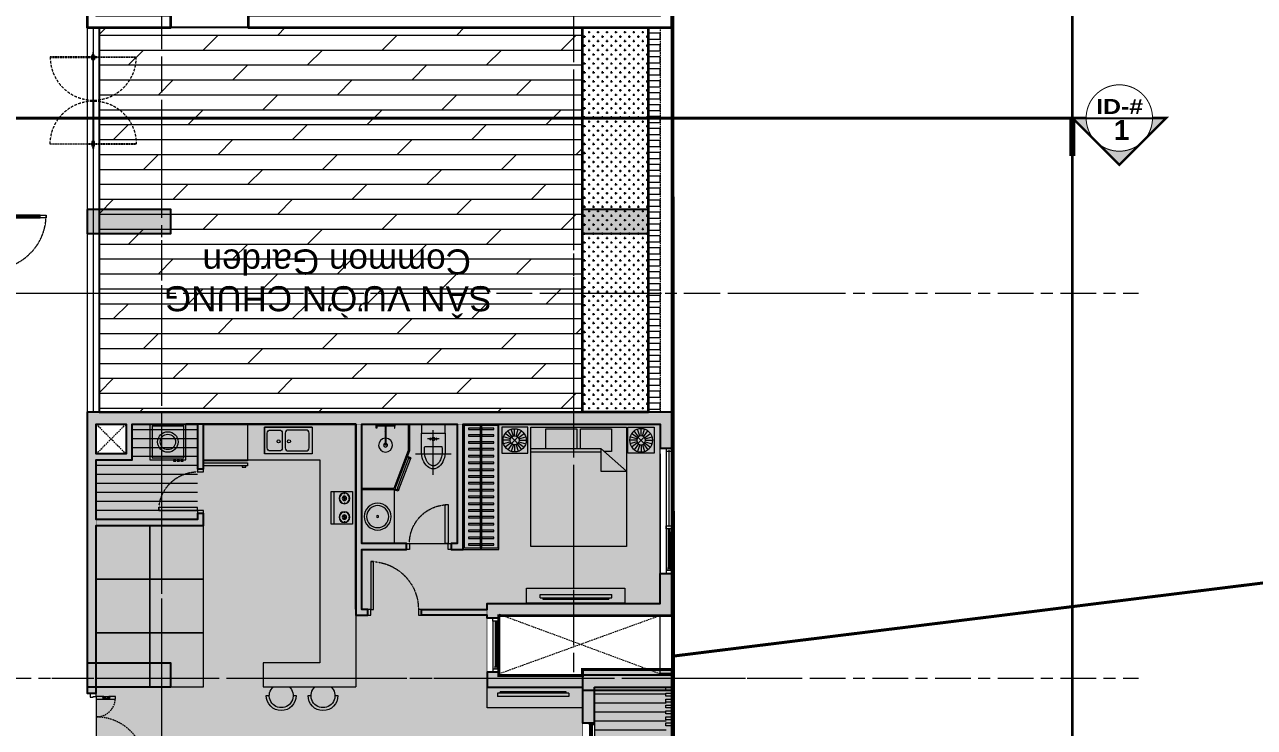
# Model space of a CAD drawing. Header units: millimetres. Extents: x -100356 to 314685, y 446 to 1273965.
# Drawn here: x 70891 to 91502, y 1105138 to 1116914 of the extents above; entities that cross this region are included whole.
import ezdxf
from ezdxf.enums import TextEntityAlignment as Align
from ezdxf.xclip import XClip

# ---------------------------------------------------------------- set-up
doc = ezdxf.new("R2010")
doc.units = ezdxf.units.MM
doc.header["$XCLIPFRAME"] = 2
for name, pattern in [('20180221 BF$0$Core - tb$0$HIDDEN', [0.375, 0.25, -0.125]), ('A1 - dp$0$DASHED2', [0.375, 0.25, -0.125]), ('A1 - dp$0$HIDDEN', [0.375, 0.25, -0.125]), ('CENTER', [2, 1.25, -0.25, 0.25, -0.25]), ('CENTER2', [28.575, 19.05, -3.175, 3.175, -3.175]), ('Core - tb$0$HIDDEN', [0.375, 0.25, -0.125]), ('Dash', [6, 3, -3]), ('DASHED', [0.75, 0.5, -0.25]), ('DASHED2', [0.375, 0.25, -0.125]), ('DASHEDX2', [1.5, 1, -0.5]), ('HIDDEN', [0.375, 0.25, -0.125]), ('Kume - Grid Line', [10.5, 6, -1.25, 2, -1.25]), ('VL2 - tb$0$DASHED2', [0.375, 0.25, -0.125]), ('VL2 - tb$0$HIDDEN', [0.375, 0.25, -0.125])]:
    doc.linetypes.add(name, pattern=pattern)
for name, color, linetype, lineweight in [('$0$TUONG 2', 2, 'Continuous', 35), ('20180221 BF$0$TUONG 2', 2, 'Continuous', 25), ('@ color hatch', 7, 'Continuous', 13), ('A-_ANOT----_D', 7, 'Continuous', 5), ('A.Axis', 251, 'CENTER2', 13), ('A1 - dp$0$A.Door', 4, 'Continuous', 13), ('A1 - dp$0$A.HACH 250', 250, 'Continuous', 5), ('A1 - dp$0$A.Thin', 8, 'Continuous', 13), ('A1 - dp$0$CUA', 5, 'Continuous', 9), ('A1 - dp$0$FURNITURE', 8, 'Continuous', 5), ('A1 - dp$0$TUONG 2', 2, 'Continuous', 25), ('A2 - dp$0$FURNITURE', 8, 'Continuous', 5), ('Core - tb$0$CUA', 5, 'Continuous', 9), ('CUA DI', 25, 'Continuous', 9), ('GJ', 1, 'Continuous', 13), ('Hatch-wall', 251, 'Continuous', 5), ('KÍNH', 150, 'Continuous', 9), ('LC.HA', 250, 'Continuous', 9), ('LGI', 250, 'CENTER', 9), ('TEXT', 6, 'Continuous', 20), ('TXT', 1, 'Continuous', 25), ('VL1 - tb$0$$0$A.HACH 250', 250, 'Continuous', 5), ('VL1 - tb$0$A.Door', 4, 'Continuous', 13), ('VL1 - tb$0$KHCUA', 3, 'Continuous', 13), ('VL2 - tb$0$A.HACH 250', 250, 'Continuous', 5), ('VL2 - tb$0$CUA', 5, 'Continuous', 9), ('VL2 - tb$0$FURNITURE', 8, 'Continuous', 5), ('VL2 - tb$0$NET NOI THAT', 8, 'Continuous', 0), ('WALL', 4, 'Continuous', 35)]:
    doc.layers.add(name, color=color, linetype=linetype, lineweight=lineweight)
doc.layers.add('@area depoint', color=8, linetype='Continuous', lineweight=35, plot=False)
doc.layers.add('STR', color=7, linetype='Continuous')
doc.styles.add('ARIAL', font='Font - TrueType - Arial Bold.ttf')
doc.styles.add('PSDG - Title', font='seguisb_0.ttf', dxfattribs={"height": 2.5})
doc.styles.add('VL1 - tb$0$GHICHU-C', font='Font - TrueType - Arial.ttf', dxfattribs={"width": 0.7})
doc.styles.add('VnArial', font='Font - TrueType - Arial.ttf')

# ---------------------------------------------------------------- blocks, each defined once
blk = doc.blocks.new('grid tower')
at = {"layer": 'A.Axis', "linetype": 'Kume - Grid Line', "lineweight": 9, "ltscale": 100}
for p, q in [((-7100.2, 38386.8), (-7100.2, -18372.7)), ((1449.8, 38386.8), (1449.8, -18372.7)), ((48341.2, 19849.9), (-14918.8, 19849.9)), ((-5450.2, -18372.7), (-5450.2, 19749.9)), ((48341.2, 13399.9), (-14918.8, 13399.9))]:
    blk.add_line(p, q, dxfattribs=at)
blk = doc.blocks.new('SITE')
at = {"layer": 'GJ', "color": 2, "linetype": 'DASHED2', "ltscale": 200, "const_width": 50, "elevation": 0}
for points in [[(-1186, 35377), (-1157, 8044), (-172, -63), (-42869, 0), (-42847, 879), (-42997, 6495), (-42929, 10453), (-42964, 14461), (-42978, 21429), (-50432, 21463), (-51659, 22285), (-51640, 22872)], [(-1161, 11823), (38572, 16750), (72294, 20682), (72666, 20725), (70992, 24794), (67559, 33009), (67489, 32988), (63297, 41856), (55641, 39398), (32498, 31969), (30483, 38296), (27912, 37566), (20347, 35807), (-531, 30760), (-1186, 35377)]]:
    blk.add_lwpolyline(points, dxfattribs=at)
blk = doc.blocks.new('*U431')
h = blk.add_hatch(color=256)
h.paths.add_polyline_path([(0, 7.86), (-3.93, 3.93, -0.198912), (0, 5.56, -0.198912), (3.93, 3.93)])
h.paths.add_polyline_path([(3.93, 3.93, -0.198912), (5.56, 0), (7.86, 0)])
h.paths.add_polyline_path([(-3.93, 3.93), (-7.86, 0), (-5.56, 0, -0.198912)])
at = {"color": 1}
blk.add_line((5.56, 0), (-5.56, 0), dxfattribs=at)
for points, const_width in [([(-5.56, 0), (-7.86, 0), (0, 7.86), (7.86, 0), (5.56, 0)], 0.397), ([(7.86, 6.35), (7.86, 0)], 1)]:
    blk.add_lwpolyline(points, dxfattribs=dict(const_width=const_width))
at = {"const_width": 0.167}
blk.add_lwpolyline([(-5.56, 0, -0.414214), (0, 5.56, -0.414214), (5.56, 0, -0.414214), (0, -5.56, -0.414214), (-5.56, 0, -1.041379)], format="xyb", dxfattribs=at)
at = {"linetype": 'DASHED', "ltscale": 2, "const_width": 0.1}
blk.add_lwpolyline([(5.56, 0), (7.86, 0)], dxfattribs=at)
at = {"color": 2, "style": 'PSDG - Title'}
blk.add_attdef('#', text='', height=2.38, dxfattribs=at).set_placement((0, 1.98), align=Align.MIDDLE_CENTER)
at = {"color": 2, "style": 'PSDG - Title', "width": 0.998746}
blk.add_attdef('A100', text='', height=2.38, dxfattribs=at).set_placement((-3.97, -3.18), (3.97, -3.18), align=Align.FIT)
blk = doc.blocks.new('SECTION SYMBOL')
at = {"layer": 'TXT', "linetype": '20180221 BF$0$Core - tb$0$HIDDEN', "ltscale": 300, "const_width": 50, "elevation": 0}
blk.add_lwpolyline([(19511, -10462), (-5470, -10462), (-5470, -5231), (-37733, -5231)], dxfattribs=at)
at = {"layer": 'TXT'}
ref = blk.add_blockref('*U431', (20297, -10462, 0), dxfattribs=dict(at, xscale=100, yscale=100, zscale=100, rotation=180))
ref.add_attrib('#', '1', dxfattribs={"layer": '0', "color": 2, "height": 333, "style": 'ARIAL'}).set_placement((20335, -10662, 0), align=Align.MIDDLE_CENTER)
ref.add_attrib('A100', 'ID-#', dxfattribs={"layer": '0', "color": 2, "height": 250, "style": 'ARIAL', "width": 1.186702}).set_placement((19910, -10394, 0), (20693, -10394, 0), align=Align.FIT)
blk = doc.blocks.new('X-GRID')
at = {"layer": 'LGI', "ltscale": 1500}
for p, q in [((-49500, 49486.8), (-49500, -7272.6)), ((-40950, 49486.8), (-40950, -7272.6)), ((5008.8, 30950), (-57318.6, 30950)), ((-47850, -7272.6), (-47850, 30850)), ((5008.8, 24500), (-57318.6, 24500))]:
    blk.add_line(p, q, dxfattribs=at)
blk = doc.blocks.new('f23 grid column')
at = {"layer": 'LC.HA'}
h = blk.add_hatch(color=256, dxfattribs=at)
h.dxf.hatch_style = 1
h.paths.add_polyline_path([(2996, -12062), (2996, -12462), (4393, -12462), (4393, -12062)])
h = blk.add_hatch(color=256, dxfattribs=at)
h.dxf.hatch_style = 1
h.paths.add_polyline_path([(11294, -12062), (11294, -12462), (12394, -12462), (12394, -12062)])
h = blk.add_hatch(color=256, dxfattribs=at)
h.dxf.hatch_style = 1
h.paths.add_polyline_path([(4393, -20059), (4393, -19661), (2996, -19661), (2996, -20059)])
h = blk.add_hatch(color=256, dxfattribs=at)
h.dxf.hatch_style = 1
h.paths.add_polyline_path([(12795, -20112), (12795, -19762), (11295, -19762), (11295, -20112)])
at = {"layer": 'STR', "ltscale": 1000, "elevation": 0}
for points in [[(2996, -12062), (2996, -12462), (4393, -12462), (4393, -12062)], [(11294, -12062), (11294, -12462), (12394, -12462), (12394, -12062)], [(4393, -20059), (4393, -19661), (2996, -19661), (2996, -20059)], [(12795, -20112), (12795, -19762), (11295, -19762), (11295, -20112)]]:
    blk.add_lwpolyline(points, close=True, dxfattribs=at)
at = {"rotation": 180}
blk.add_blockref('X-GRID', (-36705, 11038, 0), dxfattribs=at)
blk = doc.blocks.new('*U547')
blk.add_line((70, 100), (70, 800))
for points in [[(50, 0), (50, 900), (90, 900), (90, 0)], [(50, 100), (90, 100), (90, 800), (50, 800)], [(0, -110), (60, -110), (60, -40), (50, -40), (50, 0), (0, 0)], [(1000, -110), (940, -110), (940, -40), (950, -40), (950, 0), (1000, 0)]]:
    blk.add_lwpolyline(points, close=True)
at = {"linetype": 'Core - tb$0$HIDDEN'}
blk.add_arc((50, 0), 900, 360, 90, dxfattribs=at)
blk = doc.blocks.new('*U211')
for p, q in [((50, 0), (2489, 0)), ((100, 0), (100, -30)), ((2439, 0), (2439, -30)), ((2489, 0), (2489, -30)), ((50, -30), (2489, -30)), ((2439, -35), (2439, -65)), ((2439, -35), (4877, -35)), ((2439, -65), (4877, -65)), ((2489, -35), (2489, -65)), ((4827, -35), (4827, -65))]:
    blk.add_line(p, q)
at = {"color": 8}
for p, q in [((100, -15), (2439, -15)), ((2489, -50), (4827, -50))]:
    blk.add_line(p, q, dxfattribs=at)
for points in [[(0, 0), (50, 0), (50, -110), (0, -110)], [(4877, 0), (4927, 0), (4927, -110), (4877, -110)]]:
    blk.add_lwpolyline(points, close=True)
for points in [[(4877, 0), (50, 0)], [(4877, -110), (50, -110)]]:
    blk.add_lwpolyline(points)
at = {"layer": 'VL1 - tb$0$KHCUA', "style": 'VL1 - tb$0$GHICHU-C', "flags": 1}
for tag, p in [('KICH_THUOC', (450, -300)), ('TEN_CUA', (450, -184)), ('QUI_CACH', (450, -421))]:
    blk.add_attdef(tag, text='', height=50, dxfattribs=at).set_placement(p, align=Align.MIDDLE)
blk = doc.blocks.new('VL4 - dp$0$CT3 MBT 11-31$0$ghe bar')
for p, q in [((-250, -250), (-200, -250)), ((-132, -400), (132, -400)), ((200, -250), (250, -250))]:
    blk.add_line(p, q)
for radius, start, end in [(250, 0, 180), (200, 311.4096, 228.5904)]:
    blk.add_arc((0, -250), radius, start, end)
blk = doc.blocks.new('*U39')
at = {"layer": 'A1 - dp$0$A.Door', "ltscale": 0.5}
for p, q in [((850, 100), (50, 100)), ((50, 0), (850, 0)), ((100, 65), (800, 65)), ((100, 35), (800, 35)), ((900, 0), (900, 100))]:
    blk.add_line(p, q, dxfattribs=at)
for points in [[(50, 100), (50, 0), (0, 0), (0, 100)], [(850, 100), (850, 0), (900, 0), (900, 100)]]:
    blk.add_lwpolyline(points, close=True, dxfattribs=at)
for points in [[(100, 55), (100, 65), (50, 65), (50, 35), (100, 35), (100, 45), (90, 45), (90, 55), (100, 55)], [(800, 55), (800, 65), (850, 65), (850, 35), (800, 35), (800, 45), (810, 45), (810, 55), (800, 55)]]:
    blk.add_lwpolyline(points, dxfattribs=at)
at = {"layer": 'A1 - dp$0$A.HACH 250', "ltscale": 0.5}
blk.add_lwpolyline([(90, 45), (810, 45), (810, 55), (90, 55)], close=True, dxfattribs=at)
blk = doc.blocks.new('VL4 - dp$0$A$C4E823157')
for p, q in [((-600, 20), (-600, 80)), ((-600, 80), (600, 80)), ((-600, 20), (600, 20)), ((-551, 20), (-551, 0)), ((-551, 0), (551, 0)), ((551, 20), (551, 0)), ((600, 20), (600, 80))]:
    blk.add_line(p, q)
blk = doc.blocks.new('A1 - dp$0$cua so 1')
at = {"layer": 'A1 - dp$0$A.Door', "ltscale": 0.5}
for p, q in [((1400, 65), (2000, 65)), ((1400, 35), (2000, 35))]:
    blk.add_line(p, q, dxfattribs=at)
for points in [[(0, 0), (2100, 0), (2100, 100), (0, 100)], [(2050, 100), (2050, 0), (2100, 0), (2100, 100)]]:
    blk.add_lwpolyline(points, close=True, dxfattribs=at)
for points in [[(50, 55), (50, 100), (0, 100), (0, 0), (50, 0), (50, 45), (40, 45), (40, 55), (50, 55)], [(1300, 55), (1300, 100), (1350, 100), (1350, 0), (1300, 0), (1300, 45), (1310, 45), (1310, 55), (1300, 55)], [(1400, 55), (1400, 65), (1350, 65), (1350, 35), (1400, 35), (1400, 45), (1390, 45), (1390, 55), (1400, 55)], [(2000, 55), (2000, 65), (2050, 65), (2050, 35), (2000, 35), (2000, 45), (2010, 45), (2010, 55), (2000, 55)]]:
    blk.add_lwpolyline(points, dxfattribs=at)
at = {"layer": 'A1 - dp$0$A.HACH 250', "ltscale": 0.5}
for points in [[(40, 45), (1310, 45), (1310, 55), (40, 55)], [(1390, 45), (2010, 45), (2010, 55), (1390, 55)]]:
    blk.add_lwpolyline(points, close=True, dxfattribs=at)
blk = doc.blocks.new('A1 - dp$0$A$C6E1257E0')
at = {"linetype": 'Continuous'}
blk.add_lwpolyline([(30.5, 0), (64.5, 0), (64.5, 8.5), (30.5, 8.5)], close=True, dxfattribs=at)
blk.add_lwpolyline([(39, 8.5), (39, 42.5, -0.13275358), (166.5, 34), (166.5, 29.75, 0.11521641), (56, 34), (56, 8.5)], format="xyb", dxfattribs=at)
blk = doc.blocks.new('A1 - dp$0$cua vao can ho')
at = {"layer": 'A1 - dp$0$A.HACH 250', "linetype": 'A1 - dp$0$DASHED2', "ltscale": 100}
for centre, radius, start, end in [((-78, 0), 822, 88.4513, 180), ((-1222, 0), 322, 0, 93.9546)]:
    blk.add_arc(centre, radius, start, end, dxfattribs=at)
at = {"layer": 'A1 - dp$0$CUA'}
for p, q in [((-100, 128), (-100, 711)), ((-56, 128), (-56, 711)), ((-1244, 128), (-1244, 210)), ((-1200, 128), (-1200, 210))]:
    blk.add_line(p, q, dxfattribs=at)
for points in [[(-56, 822), (-56, 804), (-56, 711), (-72, 711), (-73, 726), (-83, 726), (-83, 711), (-100, 711), (-100, 822)], [(-73, 726), (-71, 676), (-64, 676), (-64, 161), (-71, 161), (-73, 111), (-83, 111), (-83, 128), (-84, 161), (-92, 161), (-92, 676), (-84, 676), (-83, 726)], [(-1244, 321), (-1244, 304), (-1244, 210), (-1228, 210), (-1227, 226), (-1217, 226), (-1217, 210), (-1200, 210), (-1200, 321)], [(-1227, 226), (-1229, 176), (-1236, 176), (-1236, 161), (-1229, 161), (-1227, 111), (-1217, 111), (-1217, 128), (-1216, 161), (-1208, 161), (-1208, 176), (-1216, 176), (-1217, 226)], [(-1233, -50), (-1244, -50), (-1244, 0), (-1300, 0), (-1300, -100), (-1275, -100), (-1233, -100)], [(-1217, 128), (-1217, 111), (-1227, 111), (-1228, 128), (-1244, 128), (-1244, 1), (-1244, 0), (-1200, 0), (-1200, 11), (-1200, 128)], [(-83, 128), (-83, 111), (-73, 111), (-72, 128), (-56, 128), (-56, 1), (-56, 0), (-100, 0), (-100, 11), (-100, 128)], [(-67, -50), (-56, -50), (-56, 0), (0, 0), (0, -100), (-25, -100), (-67, -100)]]:
    blk.add_lwpolyline(points, close=True, dxfattribs=at)
blk.add_lwpolyline([(-1244, 0), (-56, 0)], dxfattribs=at)
at = {"layer": 'A1 - dp$0$CUA', "yscale": 1.111111111007631, "zscale": 1.111111111007631}
for p, xscale, rotation in [((-100, 822), -1.111111111007631, 89.99998306033208), ((-56, 822), 1.111111111007631, 269.9999830603322)]:
    blk.add_blockref('A1 - dp$0$A$C6E1257E0', p, dxfattribs=dict(at, xscale=xscale, rotation=rotation))
blk = doc.blocks.new('VL2 - tb$0$A$C6FE626A3')
for p, q in [((-90, 606), (-150, 606)), ((-150, -594), (-150, 606)), ((-90, -594), (-90, 606)), ((-90, 557), (-70, 557)), ((-70, -545), (-70, 557)), ((-90, -594), (-150, -594)), ((-90, -545), (-70, -545))]:
    blk.add_line(p, q)
blk = doc.blocks.new('*U291')
for points in [[(0, 600), (0, 0), (2100, 0), (2100, 600)], [(2080, 580), (2080, 20), (20, 20), (20, 580)]]:
    blk.add_lwpolyline(points, close=True)
at = {"ltscale": 6}
for points in [[(91, 313), (91, 515), (69, 515), (69, 313)], [(205, 313), (205, 515), (183, 515), (183, 313)], [(319, 313), (319, 515), (297, 515), (297, 313)], [(433, 313), (433, 515), (411, 515), (411, 313)], [(547, 313), (547, 515), (525, 515), (525, 313)], [(661, 313), (661, 515), (639, 515), (639, 313)], [(775, 313), (775, 515), (753, 515), (753, 313)], [(889, 313), (889, 515), (867, 515), (867, 313)], [(1003, 313), (1003, 515), (981, 515), (981, 313)], [(1117, 313), (1117, 515), (1095, 515), (1095, 313)], [(1231, 313), (1231, 515), (1209, 515), (1209, 313)], [(1345, 313), (1345, 515), (1323, 515), (1323, 313)], [(1459, 313), (1459, 515), (1437, 515), (1437, 313)], [(1573, 313), (1573, 515), (1551, 515), (1551, 313)], [(1687, 313), (1687, 515), (1665, 515), (1665, 313)], [(1801, 313), (1801, 515), (1779, 515), (1779, 313)], [(1915, 313), (1915, 515), (1893, 515), (1893, 313)], [(2029, 313), (2029, 515), (2007, 515), (2007, 313)], [(69, 287), (69, 92), (91, 92), (91, 287)], [(183, 287), (183, 92), (205, 92), (205, 287)], [(297, 287), (297, 92), (319, 92), (319, 287)], [(411, 287), (411, 92), (433, 92), (433, 287)], [(525, 287), (525, 92), (547, 92), (547, 287)], [(639, 287), (639, 92), (661, 92), (661, 287)], [(753, 287), (753, 92), (775, 92), (775, 287)], [(867, 287), (867, 92), (889, 92), (889, 287)], [(981, 287), (981, 92), (1003, 92), (1003, 287)], [(1095, 287), (1095, 92), (1117, 92), (1117, 287)], [(1209, 287), (1209, 92), (1231, 92), (1231, 287)], [(1323, 287), (1323, 92), (1345, 92), (1345, 287)], [(1437, 287), (1437, 92), (1459, 92), (1459, 287)], [(1551, 287), (1551, 92), (1573, 92), (1573, 287)], [(1665, 287), (1665, 92), (1687, 92), (1687, 287)], [(1779, 287), (1779, 92), (1801, 92), (1801, 287)], [(1893, 287), (1893, 92), (1915, 92), (1915, 287)], [(2007, 287), (2007, 92), (2029, 92), (2029, 287)]]:
    blk.add_lwpolyline(points, dxfattribs=at)
for points in [[(2080, 287), (2080, 313), (20, 313), (20, 287)], [(83, 319), (78, 319), (78, 280), (83, 280)], [(197, 319), (192, 319), (192, 280), (197, 280)], [(311, 319), (306, 319), (306, 280), (311, 280)], [(425, 319), (420, 319), (420, 280), (425, 280)], [(539, 319), (534, 319), (534, 280), (539, 280)], [(653, 319), (648, 319), (648, 280), (653, 280)], [(767, 319), (762, 319), (762, 280), (767, 280)], [(881, 319), (876, 319), (876, 280), (881, 280)], [(995, 319), (990, 319), (990, 280), (995, 280)], [(1109, 319), (1104, 319), (1104, 280), (1109, 280)], [(1223, 319), (1218, 319), (1218, 280), (1223, 280)], [(1337, 319), (1332, 319), (1332, 280), (1337, 280)], [(1451, 319), (1446, 319), (1446, 280), (1451, 280)], [(1565, 319), (1560, 319), (1560, 280), (1565, 280)], [(1679, 319), (1674, 319), (1674, 280), (1679, 280)], [(1793, 319), (1788, 319), (1788, 280), (1793, 280)], [(1907, 319), (1902, 319), (1902, 280), (1907, 280)], [(2021, 319), (2016, 319), (2016, 280), (2021, 280)]]:
    blk.add_lwpolyline(points, close=True, dxfattribs=at)
blk = doc.blocks.new('VL2 - tb$0$Bed 1600')
at = {"linetype": 'Continuous'}
for p, q in [((2, -80), (2, 0)), ((2, 0), (66, 0)), ((66, 0), (66, -80)), ((12, -1.2), (32.8, -1.2)), ((12, -14.4), (12, -1.2)), ((32.8, -1.2), (32.8, -14.4)), ((35.2, -1.2), (56, -1.2)), ((35.2, -14.4), (35.2, -1.2)), ((56, -1.2), (56, -16.4)), ((2, -14.4), (48.8, -14.4)), ((66, -29.6), (48.8, -14.4)), ((48.8, -14.4), (48.8, -29.6)), ((56, -16.4), (50.8, -16.4)), ((48.8, -16.8), (2, -16.8)), ((48.8, -29.6), (66, -29.6)), ((66, -80), (2, -80))]:
    blk.add_line(p, q, dxfattribs=at)
blk = doc.blocks.new('VL2 - tb$0$tab')
for p, q in [((439, 0), (0, 0)), ((0, 0), (0, -439)), ((439, -439), (439, 0)), ((148, -200), (32, -162)), ((158, -179), (60, -108)), ((174, -163), (103, -65)), ((195, -153), (157, -37)), ((166, -171), (269, -274)), ((269, -171), (166, -274)), ((217, -149), (217, -27)), ((240, -153), (278, -37)), ((260, -163), (332, -65)), ((277, -179), (375, -108)), ((287, -200), (403, -162)), ((144, -222), (22, -222)), ((148, -245), (32, -283)), ((158, -265), (60, -337)), ((174, -282), (103, -380)), ((195, -292), (157, -408)), ((217, -296), (217, -418)), ((217, -296), (217, -418)), ((240, -292), (278, -408)), ((260, -282), (332, -380)), ((277, -265), (375, -337)), ((287, -245), (403, -283)), ((291, -222), (412, -222)), ((0, -439), (439, -439))]:
    blk.add_line(p, q)
for radius in [195, 73.2]:
    blk.add_circle((217, -222), radius)
blk = doc.blocks.new('*U135')
for points in [[(-700, 100), (-750, 100), (-750, 0), (-700, 0)], [(-50, 0), (-100, 0), (-100, -650), (-50, -650)], [(0, 100), (-50, 100), (-50, 0), (0, 0)]]:
    blk.add_lwpolyline(points, close=True)
at = {"linetype": 'VL2 - tb$0$HIDDEN'}
blk.add_arc((-50, 0), 650, 180, 270, dxfattribs=at)
blk = doc.blocks.new('*U136')
for points in [[(-50, 0), (-100, 0), (-100, 800), (-50, 800)], [(-850, -100), (-900, -100), (-900, 0), (-850, 0)], [(0, -100), (-50, -100), (-50, 0), (0, 0)]]:
    blk.add_lwpolyline(points, close=True)
at = {"linetype": 'VL2 - tb$0$HIDDEN'}
blk.add_arc((-50, 0), 800, 90, 180, dxfattribs=at)
blk = doc.blocks.new('VL2 - tb$0$mb-tulanh700x735')
for p, q in [((368, 700), (-368, 700)), ((-368, 700), (-368, 651)), ((-368, 651), (368, 651)), ((279, 700), (279, 720)), ((279, 720), (340, 720)), ((340, 700), (279, 700)), ((340, 720), (340, 700)), ((368, 651), (368, 700)), ((368, 614), (-368, 614)), ((-368, 614), (-368, 0)), ((368, 0), (368, 614)), ((-368, 0), (368, 0))]:
    blk.add_line(p, q)
blk = doc.blocks.new('VL2 - tb$0$bep')
at = {"layer": 'VL2 - tb$0$FURNITURE'}
for p, q in [((0, 358), (0, 0)), ((549, 358), (0, 358)), ((47, 220), (23, 220)), ((67, 269), (51, 286)), ((103, 224), (80, 224)), ((103, 216), (80, 216)), ((117, 290), (117, 313)), ((131, 224), (153, 224)), ((131, 216), (153, 216)), ((166, 269), (183, 286)), ((187, 220), (210, 220)), ((362, 220), (339, 220)), ((383, 269), (366, 286)), ((418, 224), (396, 224)), ((418, 216), (396, 216)), ((432, 290), (432, 313)), ((446, 224), (469, 224)), ((446, 216), (469, 216)), ((482, 269), (498, 286)), ((502, 220), (526, 220)), ((549, 0), (549, 358)), ((549, 45), (0, 45)), ((0, 0), (549, 0)), ((67, 170), (51, 153)), ((117, 149), (117, 126)), ((166, 170), (183, 153)), ((383, 170), (366, 153)), ((432, 149), (432, 126)), ((482, 170), (498, 153))]:
    blk.add_line(p, q, dxfattribs=at)
for centre, radius in [((117, 220), 90), ((117, 220), 85.5), ((117, 220), 36.9), ((117, 220), 14.7), ((117, 220), 8.24), ((432, 220), 90), ((432, 220), 85.5), ((432, 220), 36.9), ((432, 220), 14.7), ((432, 220), 8.24)]:
    blk.add_circle(centre, radius, dxfattribs=at)
blk = doc.blocks.new('VL2 - tb$0$crua 450x830')
at = {"layer": 'VL2 - tb$0$FURNITURE'}
blk.add_lwpolyline([(400, 10), (-400, 10), (-400, 460), (400, 460)], close=True, dxfattribs=at)
blk.add_lwpolyline([(-400, 10), (400, 10), (400, 460)], dxfattribs=at)
for points in [[(-300, 60), (0, 60, 0.4142136), (50, 110), (50, 360, 0.4142136), (0, 410), (-300, 410, 0.4142136), (-350, 360), (-350, 110, 0.4142136)], [(100, 110), (100, 360, -0.4142136), (150, 410), (300, 410, -0.4142136), (350, 360), (350, 110, -0.4142136), (300, 60), (150, 60, -0.4142136)]]:
    blk.add_lwpolyline(points, format="xyb", close=True, dxfattribs=at)
for centre in [(-12.5, 250), (162.5, 250)]:
    blk.add_circle(centre, 25, dxfattribs=at)
blk = doc.blocks.new('VL2 - tb$0$MBMAYGIAT')
at = {"layer": 'VL2 - tb$0$FURNITURE', "linetype": 'ByBlock'}
for points in [[(0, -350), (700, -350), (700, 350), (0, 350)], [(40, -310), (660, -310), (660, 310), (40, 310)], [(700, 253), (726, 253), (726, 300), (700, 300)], [(700, 180), (726, 180), (726, 228), (700, 228)], [(700, 108), (726, 108), (726, 155), (700, 155)]]:
    blk.add_lwpolyline(points, close=True, dxfattribs=at)
for radius in [200, 150]:
    blk.add_circle((350, 0), radius, dxfattribs=at)
blk = doc.blocks.new('A1 - dp$0$A$C4168242D')
for points in [[(300, 750), (300, 0)], [(0, 400), (600, 400)], [(100, 350), (100, 50), (500, 50), (500, 350)], [(157, 276), (443, 276)], [(400, 150), (200, 150)]]:
    blk.add_lwpolyline(points)
for centre, radius in [((250, 150), 15), ((300, 150), 25), ((350, 150), 15)]:
    blk.add_circle(centre, radius)
blk.add_ellipse((300, 350), major_axis=(0, 300), ratio=0.666667, start_param=4.712389, end_param=7.853982)
blk.add_open_spline([(443, 276), (444, 283), (446, 291), (449, 313), (450, 328), (450, 356), (450, 370), (447, 399), (445, 413), (440, 440), (437, 453), (428, 478), (424, 490), (413, 512), (408, 522), (396, 540), (391, 547), (380, 560), (374, 566), (363, 576), (357, 580), (346, 588), (340, 591), (328, 595), (323, 597), (311, 599), (306, 600), (295, 600), (289, 600), (278, 597), (273, 596), (261, 591), (255, 588), (244, 581), (238, 577), (226, 567), (221, 561), (210, 548), (204, 541), (194, 525), (189, 517), (180, 499), (176, 489), (169, 469), (165, 459), (160, 437), (157, 426), (153, 404), (152, 392), (150, 369), (150, 357), (150, 333), (151, 321), (153, 298), (155, 287), (157, 276)], degree=3, knots=[4.428595, 4.428595, 4.428595, 4.428595, 4.521718, 4.521718, 4.681946, 4.681946, 4.842175, 4.842175, 5.002403, 5.002403, 5.162632, 5.162632, 5.32286, 5.32286, 5.483089, 5.483089, 5.615862, 5.615862, 5.748636, 5.748636, 5.88141, 5.88141, 6.014184, 6.014184, 6.146958, 6.146958, 6.279732, 6.279732, 6.412506, 6.412506, 6.545279, 6.545279, 6.678053, 6.678053, 6.810827, 6.810827, 6.943601, 6.943601, 7.076375, 7.076375, 7.209149, 7.209149, 7.341922, 7.341922, 7.474696, 7.474696, 7.60747, 7.60747, 7.740244, 7.740244, 7.873018, 7.873018, 8.005792, 8.005792, 8.137776, 8.137776, 8.137776, 8.137776])
blk = doc.blocks.new('A1 - dp$0$A$C722D3D91')
at = {"ltscale": 0.07}
for radius in [225, 185, 17]:
    blk.add_circle((0, 0), radius, dxfattribs=at)
blk = doc.blocks.new('A1 - dp$0$A$C588A0D6B')
for p, q in [((-122, -38), (123, -38)), ((-122, -59), (-122, -38)), ((123, -59), (-122, -59)), ((-11, -64), (-11, -211)), ((9, -211), (-11, -211)), ((9, -220), (-11, -220)), ((-11, -220), (-11, -507)), ((9, -65), (9, -211)), ((9, -220), (9, -507)), ((123, -38), (123, -59)), ((9, -507), (-11, -507))]:
    blk.add_line(p, q)
for points in [[(-178, -37), (-208, -37), (-208, -82), (-178, -82)], [(-208, -37), (-197, -37), (-197, -129), (-208, -129)], [(179, -37), (208, -37), (208, -82), (179, -82)], [(208, -37), (198, -37), (198, -129), (208, -129)]]:
    blk.add_lwpolyline(points, close=True)
blk.add_lwpolyline([(-11, -82), (-171, -82), (-171, -38), (172, -38), (172, -82), (9, -82)])
for centre, radius, start, end in [((0, 431), 505, 255.9943, 268.6524), ((0, 0), 65.5, 243.6552, 296.3448), ((-8, -215), 5.39, 127.2582, 232.7418), ((0, 431), 505, 271.0236, 284.0057), ((6, -215), 5.39, 307.2582, 52.7418), ((-1, -507), 155, 93.8501, 86.1499), ((-1, -507), 43, 104.0595, 75.9405)]:
    blk.add_arc(centre, radius, start, end)
blk = doc.blocks.new('A1 - dp$0$A$C487079A1')
for points in [[(34, 589), (34, 600), (0, 600), (0, 589)], [(68, 578), (68, 600), (34, 600), (34, 578)], [(34, 0), (34, 11), (0, 11), (0, 0)], [(68, 22), (68, 0), (34, 0), (34, 22)]]:
    blk.add_lwpolyline(points, close=True)
blk.add_lwpolyline([(34, 147), (34, 27), (67, 27), (67, 573), (34, 573), (34, 147)])
blk = doc.blocks.new('*U213')
for points in [[(0, 100), (50, 100), (50, 0), (0, 0)], [(50, 0), (100, 0), (100, -650), (50, -650)], [(700, 100), (750, 100), (750, 0), (700, 0)]]:
    blk.add_lwpolyline(points, close=True)
at = {"linetype": 'VL2 - tb$0$HIDDEN'}
blk.add_arc((50, 0), 650, 270, 0, dxfattribs=at)
blk = doc.blocks.new('VL3 revised', base_point=(-8800, 1600))
at = {"layer": '@ color hatch', "ltscale": 0.5}
h = blk.add_hatch(color=211, dxfattribs=at)
h.dxf.hatch_style = 1
h.paths.add_polyline_path([(-7000, 2132), (-6700, 2132), (-6400, 2132), (-6400, 2725), (2450, 2725), (2450, -272), (-450, -272), (-450, -1675), (1149, -1675), (1149, -6825), (2448, -6825), (2450, -12775), (1000, -12775), (1000, -12675), (-500, -12675), (-500, -12775), (-5752, -12775), (-5752, -11475), (-5850, -11475), (-5850, -7695), (-5450, -7695), (-5450, -6875), (-5850, -6875), (-5850, -3175), (-7000, -3175)])
h.paths.add_polyline_path([(2648, -1675), (1349, -1675), (1349, -6525), (2648, -6525)])
at = {"layer": 'Hatch-wall', "ltscale": 0.5}
h = blk.add_hatch(color=256, dxfattribs=at)
h.dxf.hatch_style = 1
h.paths.add_polyline_path([(-6500, 2232), (-7000, 2232), (-7000, 2732), (-6500, 2732)], flags=16)
h.paths.add_polyline_path([(-1550, -472), (-1550, -372), (-450, -372), (-450, -272), (2450, -272), (2450, 228), (2650, 228), (2650, -475), (-250, -475), (-250, -522), (-450, -522), (-450, -472)], flags=17)
h.paths.add_polyline_path([(-1150, -6725), (1149, -6725), (1149, -5855), (1349, -5855), (1349, -6625), (2648, -6625), (2648, -7222), (2448, -7222), (2448, -6825), (-1150, -6825), (-1150, -8875), (-1250, -8875), (-1250, -6025), (-1150, -6025)])
h.paths.add_polyline_path([(1548, -12975), (-675, -12975), (-675, -12775), (1548, -12775)])
h.paths.add_polyline_path([(-5850, -6875), (-5850, -6975), (-5550, -6975), (-5550, -7595), (-5850, -7595), (-5850, -7695), (-5450, -7695), (-5450, -6875)], flags=17)
h.paths.add_polyline_path([(-7000, -1675), (-7000, 1032), (-5200, 1032), (-5200, 1232), (-5300, 1232), (-5300, 1132), (-7000, 1132), (-7000, 2132), (-6400, 2132), (-6400, 2732), (-5300, 2732), (-5300, 1982), (-5200, 1982), (-5200, 2732), (-2650, 2732), (-2650, -268), (-2650, -268), (-2650, -472), (-2450, -472), (-2450, -372), (-2550, -372), (-2550, 632), (-1800, 632), (-1800, 732), (-2550, 732), (-2550, 2732), (-950, 2732), (-950, 732), (-1050, 732), (-1050, 632), (-850, 632), (-850, 2732), (2450, 2732), (2450, 2328), (2650, 2328), (2650, 2932), (-7150, 2932), (-7150, -1775), (-7000, -1775)])
h.paths.add_polyline_path([(-2350, -6025), (-5850, -6025), (-5850, -3175), (-7000, -3175), (-7000, -3075), (-7150, -3075), (-7150, -3375), (-6050, -3375), (-6050, -12975), (-5200, -12975), (-5200, -12775), (-5850, -12775), (-5850, -9825), (-4150, -9825), (-4150, -9625), (-4250, -9625), (-4250, -9725), (-5850, -9725), (-5850, -6125), (-4250, -6125), (-4250, -8875), (-4150, -8875), (-4150, -8275), (-2450, -8275), (-2450, -8875), (-2350, -8875), (-2350, -6975), (-2450, -6975), (-2450, -8175), (-4150, -8175), (-4150, -6125), (-2450, -6125), (-2450, -6225), (-2350, -6225)])
edge = h.paths.add_edge_path()
edge.add_line((1349, -1675), (2648, -1675))
edge.add_line((2648, -1675), (2649, -1475))
edge.add_line((2649, -1475), (-250, -1475))
edge.add_line((-250, -1475), (-250, -1422))
edge.add_line((-250, -1422), (-450, -1422))
edge.add_line((-450, -1422), (-450, -1675))
edge.add_line((-450, -1675), (1149, -1675))
edge.add_line((1149, -1675), (1149, -2272))
edge.add_line((1149, -2272), (1349, -2272))
edge.add_line((1349, -2272), (1349, -1675))
h = blk.add_hatch(color=256, dxfattribs=at)
h.dxf.hatch_style = 1
h.paths.add_polyline_path([(2649, -1475), (-250, -1475), (-250, -1422), (-450, -1422), (-450, -1675), (1149, -1675), (1149, -2272), (1349, -2272), (1349, -1675), (2648, -1675)])
at = {"layer": 'VL1 - tb$0$$0$A.HACH 250'}
h = blk.add_hatch(dxfattribs=at)
h.set_pattern_fill('_USER', color=256, scale=150, angle=180, pattern_type=0)
h.set_pattern_definition([(180, (424042.38, -394969.54), (-2e-14, -150), [])])
h.paths.add_polyline_path([(-7000, 2132), (-6400, 2128), (-6400, 2728), (-5300, 2732), (-5300, 1132), (-7000, 1132)])
h = blk.add_hatch(dxfattribs=at)
h.set_pattern_fill('_USER', color=256, scale=150, angle=180, pattern_type=0)
h.set_pattern_definition([(180, (-58920.26, -230649.74), (-6e-14, -150), [])])
h.paths.add_polyline_path([(1349, -1675), (2550, -1675), (2550, -5855), (1349, -5855)])
at = {"layer": '@ color hatch', "color": 250, "ltscale": 10, "const_width": 10, "elevation": 0}
blk.add_lwpolyline([(-7000, -3175), (-7000, 2132), (-6700, 2132), (-6700, 2132), (-6400, 2132), (-6400, 2725), (2450, 2725), (2450, -272), (-450, -272), (-450, -1675), (1149, -1675), (1149, -6825)], dxfattribs=at)
at = {"layer": '@ color hatch', "color": 250, "ltscale": 10, "const_width": 10}
blk.add_lwpolyline([(2648, -1675), (1349, -1675), (1349, -6525), (2648, -6525)], close=True, dxfattribs=at)
at = {"layer": 'A1 - dp$0$A.Thin', "linetype": 'A1 - dp$0$HIDDEN', "ltscale": 100}
for p, q in [((2450, -1455, 0), (-250, -455, 0)), ((2450, -478, 0), (-250, -1455, 0))]:
    blk.add_line(p, q, dxfattribs=at)
at = {"layer": 'A1 - dp$0$CUA'}
blk.add_line((2450, 228), (2450, 2328), dxfattribs=at)
at = {"layer": 'A1 - dp$0$FURNITURE'}
for points in [[(-1150, 2582), (-1150, 2732), (-1550, 2732), (-1550, 2582)], [(-2550, 732), (-2000, 732), (-2000, 1632), (-2550, 1632)], [(2450, -1448), (2450, -472), (2650, -472), (2650, -1448)]]:
    blk.add_lwpolyline(points, close=True, dxfattribs=at)
at = {"layer": 'A1 - dp$0$TUONG 2', "ltscale": 0.5}
for points in [[(-7000, -1675), (-7000, 1032), (-5200, 1032), (-5200, 1232), (-5300, 1232), (-5300, 1132), (-7000, 1132), (-7000, 2132), (-6400, 2132), (-6400, 2732), (-5300, 2732), (-5300, 1982), (-5200, 1982), (-5200, 2732), (-2650, 2732), (-2650, -268), (-2650, -268), (-2650, -472), (-2450, -472), (-2450, -372), (-2550, -372), (-2550, 632), (-1800, 632), (-1800, 732), (-2550, 732), (-2550, 2732), (-950, 2732), (-950, 732), (-1050, 732), (-1050, 632), (-850, 632), (-850, 2732), (2450, 2732), (2450, 2328), (2650, 2328), (2650, 2932), (-7150, 2932), (-7150, -1775), (-7000, -1775), (-7000, -1675), (-7000, -1675)], [(-6500, 2732), (-6500, 2232), (-7000, 2232), (-7000, 2732)], [(-2650, -368), (-2650, 2732), (-5500, 2732)], [(2450, -272), (2450, 228), (2650, 228), (2650, -272)], [(1349, -1675), (2648, -1675), (2649, -1475), (-250, -1475), (-250, -1422), (-450, -1422), (-450, -1675), (1149, -1675), (1149, -2272), (1349, -2272), (1349, -1675)]]:
    blk.add_lwpolyline(points, dxfattribs=at)
for points in [[(-6500, 2232), (-7000, 2232), (-7000, 2732), (-6500, 2732)], [(-1550, -472), (-1550, -372), (-450, -372), (-450, -272), (2450, -272), (2450, 228), (2650, 228), (2650, -475), (-250, -475), (-250, -522), (-450, -522), (-450, -472)]]:
    blk.add_lwpolyline(points, close=True, dxfattribs=at)
at = {"layer": 'A2 - dp$0$FURNITURE', "elevation": 0}
blk.add_lwpolyline([(-450, -2025), (-450, -1675), (1149, -1675), (1149, -2025)], close=True, dxfattribs=at)
at = {"layer": 'KÍNH'}
for points in [[(-1750, 2732), (-1750, 2286), (-2000, 1632), (-2550, 1632)], [(-1770, 2732), (-1770, 2289), (-2014, 1652), (-2550, 1652)]]:
    blk.add_lwpolyline(points, dxfattribs=at)
at = {"layer": 'VL1 - tb$0$$0$A.HACH 250'}
for points in [[(2548, -1725), (2548, -1675), (2650, -1675), (2650, -1725)], [(2548, -1825), (2548, -1775), (2650, -1775), (2650, -1825)], [(2548, -1925), (2548, -1875), (2650, -1875), (2650, -1925)], [(2548, -2025), (2548, -1975), (2650, -1975), (2650, -2025)], [(2548, -2125), (2548, -2075), (2650, -2075), (2650, -2125)], [(2548, -2225), (2548, -2175), (2650, -2175), (2650, -2225)], [(2548, -2325), (2548, -2275), (2650, -2275), (2650, -2325)]]:
    blk.add_lwpolyline(points, close=True, dxfattribs=at)
at = {"layer": 'VL2 - tb$0$A.HACH 250', "linetype": 'VL2 - tb$0$DASHED2', "ltscale": 100}
for p, q in [((-7000, 2232), (-6500, 2732)), ((-6500, 2232), (-7000, 2732))]:
    blk.add_line(p, q, dxfattribs=at)
at = {"layer": 'VL2 - tb$0$A.HACH 250'}
for points in [[(-7000, 1032), (-7000, 132), (-6100, 132), (-6100, 1032)], [(-6100, 1032), (-6100, 132), (-5200, 132), (-5200, 1032)], [(-7000, 132), (-7000, -768), (-6100, -768), (-6100, 132)], [(-6100, 132), (-6100, -768), (-5200, -768), (-5200, 132)], [(-7000, -768), (-7000, -1668), (-6100, -1668), (-6100, -768)], [(-6100, -768), (-6100, -1668), (-5200, -1668), (-5200, -768)]]:
    blk.add_lwpolyline(points, close=True, dxfattribs=at)
at = {"layer": 'VL2 - tb$0$CUA'}
for p, q in [((2450, 2232), (2450, 132)), ((-1800, 732), (-1050, 732))]:
    blk.add_line(p, q, dxfattribs=at)
at = {"layer": 'VL2 - tb$0$FURNITURE'}
for points in [[(-5200, 2132), (-3250, 2132), (-3250, -1268), (-4200, -1268), (-4200, -1668), (-2650, -1668)], [(-2650, -368), (-2650, -1668)]]:
    blk.add_lwpolyline(points, dxfattribs=at)
blk.add_lwpolyline([(1860, -18), (1860, -268), (210, -268), (210, -18)], close=True, dxfattribs=at)
at = {"layer": 'A1 - dp$0$FURNITURE', "extrusion": (5.65041e-18, -5.27555e-19, -1), "xscale": -0.7500000000000001, "yscale": 0.7500000000000001, "zscale": -0.7500000000000001, "rotation": 359.9999303536723}
blk.add_blockref('A1 - dp$0$A$C588A0D6B', (2150, 2760), dxfattribs=at)
at = {"layer": 'A1 - dp$0$FURNITURE'}
for name, p, xscale, rotation in [('A1 - dp$0$A$C4168242D', (-1650, 2632), -1.000000000000003, 179.9999830603322), ('A1 - dp$0$A$C722D3D91', (-2283, 1182), -0.9999999999999986, 359.9999830603321)]:
    blk.add_blockref(name, p, dxfattribs=dict(at, xscale=xscale, rotation=rotation))
at = {"layer": 'A1 - dp$0$TUONG 2', "rotation": 270}
for name, p in [('A1 - dp$0$cua so 1', (2550, 2328)), ('*U39', (-350, -522)), ('A1 - dp$0$cua vao can ho', (-7000, -3075, 0))]:
    blk.add_blockref(name, p, dxfattribs=at)
at = {"layer": 'A2 - dp$0$FURNITURE', "extrusion": (5.2756e-19, -5.65041e-18, -1), "xscale": -1.000000000000003, "zscale": -1.000000000000003, "rotation": 180.0000169396312}
blk.add_blockref('VL4 - dp$0$A$C4E823157', (-323, -1755, 0), dxfattribs=at)
at = {"layer": 'KÍNH', "extrusion": (-5.56228e-18, 2.12676e-18, -1), "xscale": -1, "zscale": -1, "rotation": 20.92458385910361}
blk.add_blockref('A1 - dp$0$A$C487079A1', (2000, 1632), dxfattribs=at)
at = {"layer": 'VL1 - tb$0$A.Door', "xscale": 0.7272727265428557, "yscale": 0.7272727265428557, "zscale": 0.7272727265428557, "rotation": 90}
blk.add_blockref('*U211', (1269, -5855), dxfattribs=at)
at = {"layer": 'VL2 - tb$0$CUA', "xscale": -1}
for name, p, rotation in [('*U213', (-5300, 1232), 270), ('*U135', (-1050, 732), 180)]:
    blk.add_blockref(name, p, dxfattribs=dict(at, rotation=rotation))
blk.add_blockref('*U136', (-2450, -372), dxfattribs=at)
at = {"layer": 'VL2 - tb$0$FURNITURE', "extrusion": (2.97971e-18, -2.6292e-25, -1), "zscale": -1, "rotation": 180.0000050517107}
blk.add_blockref('VL2 - tb$0$mb-tulanh700x735', (4832, 2732), dxfattribs=at)
at = {"layer": 'VL2 - tb$0$FURNITURE', "rotation": 179.9999949482894}
blk.add_blockref('VL2 - tb$0$crua 450x830', (-3782, 2692), dxfattribs=at)
at = {"layer": 'VL2 - tb$0$FURNITURE', "extrusion": (2.97971e-18, 6.05842e-28, -1), "xscale": -1, "zscale": -1, "rotation": 90}
for name, p in [('*U291', (850, 2732)), ('VL2 - tb$0$A$C6FE626A3', (-1033, -271))]:
    blk.add_blockref(name, p, dxfattribs=at)
at = {"layer": 'VL2 - tb$0$FURNITURE', "extrusion": (0, 0, -1), "xscale": -1, "zscale": -1}
blk.add_blockref('VL2 - tb$0$tab', (204, 2682), dxfattribs=at)
at = {"layer": 'VL2 - tb$0$FURNITURE', "extrusion": (0, 0, -1), "xscale": -24.99999062500365, "yscale": 24.99999062500365, "zscale": -24.99999062500365}
blk.add_blockref('VL2 - tb$0$Bed 1600', (-235, 2682), dxfattribs=at)
at = {"layer": 'VL2 - tb$0$FURNITURE', "xscale": -1}
blk.add_blockref('VL2 - tb$0$tab', (2349, 2682), dxfattribs=at)
at = {"layer": 'VL2 - tb$0$FURNITURE', "extrusion": (0, 0, -1), "zscale": -1, "rotation": 90.00000505171064}
blk.add_blockref('VL2 - tb$0$bep', (3060, 1056), dxfattribs=at)
at = {"layer": 'VL2 - tb$0$FURNITURE', "xscale": -1, "rotation": 180}
for p in [(-3899, -2068), (-3199, -2068)]:
    blk.add_blockref('VL4 - dp$0$CT3 MBT 11-31$0$ghe bar', p, dxfattribs=at)
at = {"layer": 'VL2 - tb$0$NET NOI THAT', "lineweight": 0, "extrusion": (5.65041e-18, 5.2756e-19, -1), "xscale": -0.8571428571428416, "yscale": 0.8571428571428418, "zscale": -0.8571428571428416, "rotation": 90.0000169396664}
blk.add_blockref('VL2 - tb$0$MBMAYGIAT', (5799, 2732), dxfattribs=at)
blk = doc.blocks.new('*U684')
at = {"layer": '@ color hatch', "ltscale": 0.5}
blk.add_lwpolyline([(-100, 50), (-100, -50), (100, -50), (100, 50)], close=True, dxfattribs=at)
blk = doc.blocks.new('*U685')
at = {"layer": 'A1 - dp$0$A.Thin', "color": 0, "linetype": 'ByBlock', "lineweight": -2}
for p in [(0, 6200), (0, 6000), (0, 5800), (0, 5600), (0, 5400), (0, 5200), (0, 5000), (0, 4800), (0, 4600), (0, 4400), (0, 4200), (0, 4000), (0, 3800), (0, 3600), (0, 3400), (0, 3200), (0, 3000), (0, 2800), (0, 2600), (0, 2400), (0, 2200), (0, 2000), (0, 1800), (0, 1600), (0, 1400), (0, 1200), (0, 1000), (0, 800), (0, 600), (0, 400), (0, 200), (0, 0)]:
    blk.add_blockref('*U684', p, dxfattribs=at)
blk = doc.blocks.new('AE-CUADI-BLS-900')
at = {"layer": 'CUA DI', "linetype": 'HIDDEN', "ltscale": 100}
blk.add_line((0, 0), (900, 0, 0), dxfattribs=at)
at = {"layer": 'CUA DI', "linetype": 'Continuous'}
for p, q in [((85, -5), (75, 5)), ((75, -5), (85, 5))]:
    blk.add_line(p, q, dxfattribs=at)
at = {"layer": 'CUA DI', "linetype": 'DASHEDX2'}
for points in [[(85, 800), (85, -80), (75, -80), (75, 800)], [(30, 25), (130, 25), (130, -25), (30, -25)], [(85, -800), (85, 80), (75, 80), (75, -800)]]:
    blk.add_lwpolyline(points, close=True, dxfattribs=at)
at = {"layer": 'CUA DI', "linetype": 'Continuous'}
blk.add_lwpolyline([(880, 5), (0, 5), (0, -5), (880, -5)], close=True, dxfattribs=at)
at = {"layer": 'CUA DI', "color": 8, "linetype": 'DASHED2', "ltscale": 200}
blk.add_arc((80, 0), 800, 269.6419, 90.3581, dxfattribs=at)
blk = doc.blocks.new('cuabanlesan-2')
at = {"layer": 'CUA DI', "linetype": 'Continuous'}
blk.add_line((0, -900), (0, 900), dxfattribs=at)
at = {"layer": 'CUA DI', "linetype": 'Continuous', "xscale": -1, "rotation": 90}
blk.add_blockref('AE-CUADI-BLS-900', (0, 887), dxfattribs=at)
at = {"layer": 'CUA DI', "linetype": 'Continuous', "rotation": 90}
blk.add_blockref('AE-CUADI-BLS-900', (0, -888), dxfattribs=at)
blk = doc.blocks.new('A$C4AE13D6C')
at = {"layer": 'CUA DI', "xscale": -1.000080070924014, "yscale": 1.000080071389675, "zscale": 1.000080071249777, "rotation": 180}
blk.add_blockref('cuabanlesan-2', (-5, 448), dxfattribs=at)
blk = doc.blocks.new('A$C16496DF1')
at = {"layer": 'WALL', "color": 2, "linetype": 'HIDDEN', "xscale": -0.9014084507042254, "yscale": 0.9014084507042254, "zscale": 0.9014084507042254, "rotation": 90}
blk.add_blockref('A$C4AE13D6C', (-38, -4), dxfattribs=at)

msp = doc.modelspace()

# ---------------------------------------------------------------- hatches: boundary and pattern name
at = {"layer": '@ color hatch', "ltscale": 0.5}
h = msp.add_hatch(dxfattribs=at)
h.set_pattern_fill('CROSS', color=139, scale=300)
h.set_pattern_definition([(0, (403133.136, 611737.235), (75, 75), [37.5, -112.5]), (90, (403151.886, 611718.485), (-75, 75), [37.5, -112.5])])
h.paths.add_polyline_path([(80240.1, 1116863.6), (81340.2, 1116863.6), (81340.2, 1110420.2), (80240.1, 1110420.2)])
at = {"layer": 'Hatch-wall', "ltscale": 0.5}
h = msp.add_hatch(dxfattribs=at)
h.set_pattern_fill('DOLMIT', color=256, scale=1000)
h.set_pattern_definition([(0, (403133.14, 611737.23), (0, 250), []), (45, (403133.14, 611737.2), (-500, 500), [353.5534, -707.1068])])
h.paths.add_polyline_path([(80240.1, 1116863.6), (72141.7, 1116863.6), (72141.7, 1110420.2), (80240.1, 1110420.2)])

# ---------------------------------------------------------------- linework, layer by layer
at = {"layer": '$0$TUONG 2', "ltscale": 0.5, "elevation": 0}
for points in [[(71941.7, 1121163.6), (71941.7, 1116863.6), (73339, 1116863.6), (73339, 1117063.5), (72090.7, 1117063.5), (72090.7, 1121163.6)], [(74639, 1117063.5), (74639, 1116863.6), (81740.9, 1116863.6), (81740.9, 1117413.5), (81540.8, 1117413.5), (81540.8, 1117063.6), (80040.6, 1117063.5)]]:
    msp.add_lwpolyline(points, close=True, dxfattribs=at)
at = {"layer": '$0$TUONG 2', "elevation": 0}
msp.add_lwpolyline([(80240.1, 1116863.6), (81340.2, 1116863.6), (81340.2, 1110420.2), (80240.1, 1110420.2)], close=True, dxfattribs=at)
at = {"color": 3, "linetype": 'Dash', "ltscale": 30, "const_width": 50, "elevation": 0}
msp.add_lwpolyline([(81740.9, 1120210.5), (81740.9, 1107010.5), (78840.9, 1107010.5), (78840.9, 1106010.5), (80239.1, 1106010.5), (80239.1, 1106110.5), (81740.9, 1106110.5), (81740.9, 1097560.4), (81740.9, 1097560.4), (81740.9, 1094510.5), (66541.3, 1094510.5)], dxfattribs=at)
at = {"layer": '20180221 BF$0$TUONG 2', "ltscale": 0.5, "elevation": 0}
msp.add_lwpolyline([(80240.1, 1116863.6), (72141.7, 1116863.6), (72141.7, 1110420.2), (80240.1, 1110420.2)], close=True, dxfattribs=at)
at = {"layer": '@ color hatch', "color": 139, "ltscale": 0.5, "elevation": 0}
msp.add_lwpolyline([(81340.2, 1116863.6), (72141.7, 1116863.6), (72141.7, 1110420.2), (81340.2, 1110420.2)], close=True, dxfattribs=at)
at = {"layer": '@area depoint', "ltscale": 0.5, "elevation": 0}
msp.add_lwpolyline([(29051.7, 1079400.2), (88451.7, 1079400.2), (88451.7, 1163400.2), (29051.7, 1163400.2)], close=True, dxfattribs=at)
at = {"layer": 'A1 - dp$0$A.Thin', "linetype": 'A1 - dp$0$HIDDEN', "ltscale": 100, "elevation": 0}
msp.add_lwpolyline([(81540.2, 1110420.2), (81340.2, 1110420.2), (81340.2, 1116863.6), (81540.2, 1116863.6)], close=True, dxfattribs=at)
at = {"layer": 'KÍNH', "elevation": 0}
for points in [[(71941.7, 1116863.6), (71941.7, 1110420.2)], [(72041.7, 1116863.6), (72041.7, 1110420.2)], [(72141.7, 1116863.6), (72141.7, 1110420.2)]]:
    msp.add_lwpolyline(points, dxfattribs=at)

# ---------------------------------------------------------------- block references
ref = msp.add_blockref('f23 grid column', (68945.9, 1125875.2, 0))
XClip(ref).set_block_clipping_path([(-38143.7990276038, 12874.2728585252), (-38143.7990276038, -960.9112009969), (-27130.5599544233, -960.9112009969), (-27130.5599544233, -10223.7739877296), (-20127.121006076, -10223.7739877296), (-20127.121006076, -3944.1828265036), (-7256.2687176054, -3944.1828265036), (-7256.2687176054, -19155.9551603594), (-20848.1462950006, -19155.9551603594), (-20848.1462950006, -33200.2410861016), (15642.2695581813, -33200.2410861016), (15642.2695581813, 13456.019038944), (-37345.1452426936, 13456.0190389439)])
at = {"layer": 'A-_ANOT----_D', "rotation": 180}
msp.add_blockref('grid tower', (74640.7, 1125813.5, 0), dxfattribs=at)
at = {"layer": 'A1 - dp$0$A.Thin', "linetype": 'A1 - dp$0$HIDDEN', "ltscale": 100}
msp.add_blockref('*U685', (81440.2, 1110522, 0), dxfattribs=at)
at = {"layer": 'A1 - dp$0$TUONG 2'}
msp.add_blockref('VL3 revised', (70290.8, 1109088.5, 0), dxfattribs=at)
at = {"layer": 'Core - tb$0$CUA', "rotation": 270}
msp.add_blockref('*U547', (70350.9, 1113768.1, 0), dxfattribs=at)
at = {"layer": 'CUA DI', "xscale": -1, "rotation": 270}
msp.add_blockref('A$C16496DF1', (72041.2, 1116082.8, 0), dxfattribs=at)
at = {"layer": 'GJ'}
msp.add_blockref('SITE', (82927, 1094510.4, 0), dxfattribs=at)
at = {"layer": 'TEXT'}
msp.add_blockref('SECTION SYMBOL', (68940.9, 1125810.5, 0), dxfattribs=at)

# ---------------------------------------------------------------- texts
at = {"layer": 'TEXT', "style": 'VnArial'}
for s, p in [('Common Garden', (78371.9, 1113146.8, 0)), ('SÂN VƯỜN CHUNG', (78727.7, 1112531, 0))]:
    msp.add_text(s, height=420, rotation=180, dxfattribs=at).set_placement(p)

doc.saveas('drawing.dxf')
